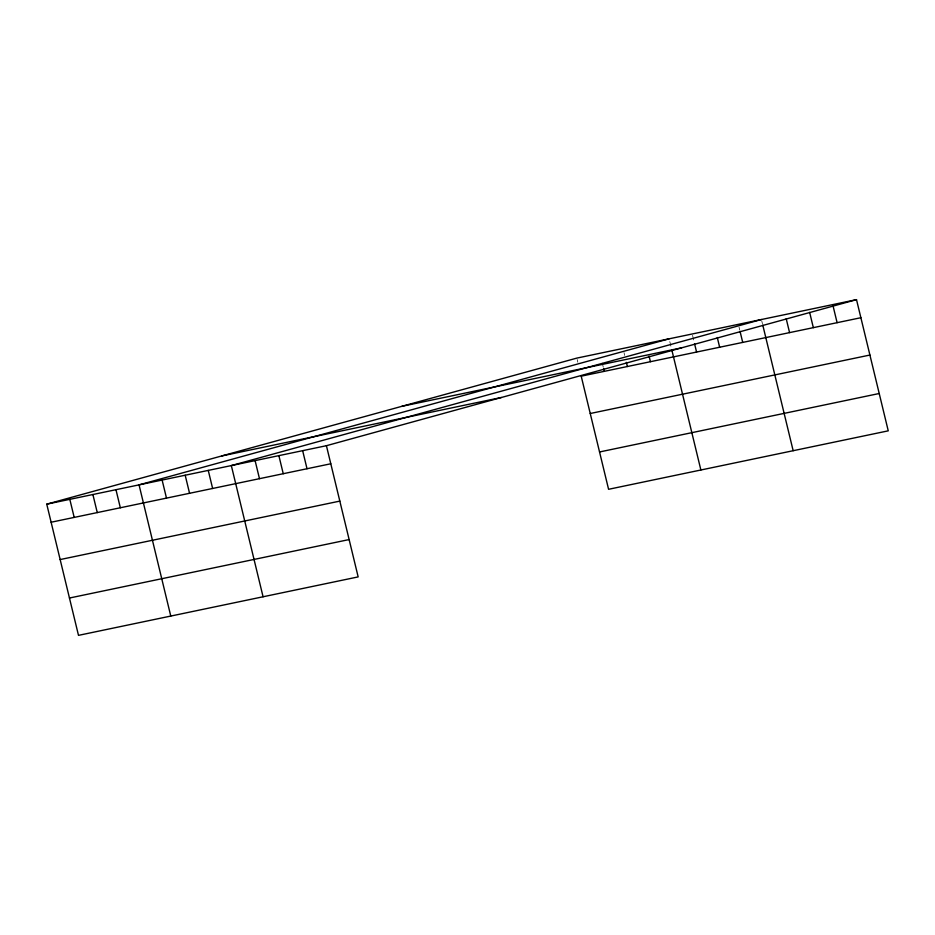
<?xml version="1.0" encoding="UTF-8"?>
<svg xmlns="http://www.w3.org/2000/svg" width="935" height="935" viewBox="0 0 935 935"><rect width="100%" height="100%" fill="white"/><g stroke="black" fill="none" stroke-linecap="round" stroke-linejoin="round"><path stroke-width="0.7" stroke-dasharray="4.67 3.51" d="M761.756 320.904L762.434 323.685M739.024 327.121L739.69 329.903M692.543 335.373L694.226 342.327M669.799 341.591L671.482 348.545M623.996 352.624L624.673 355.405M602.269 363.014L603.274 367.175M577.175 359.496L577.853 362.277"/><path stroke-width="1.4" d="M856.507 299.644L326.42 445.703L358.163 576.895L78.493 635.356L46.75 504.164L576.837 358.105L856.507 299.644L888.25 430.836L608.58 489.297L581.208 376.174L860.878 317.713M669.133 338.809L139.046 484.879L170.778 616.072M761.429 319.513L231.331 465.583L263.074 596.775M401.91 406.304L681.58 347.843M221.677 455.964L501.347 397.504M46.75 504.164L326.42 445.703M51.121 522.233L330.791 463.772M590.242 413.504L869.912 355.043M60.156 559.562L339.826 501.102M599.545 451.967L879.216 393.506M69.459 598.026L349.129 539.565M832.734 304.611L837.106 322.68M809.64 312.36L813.333 327.647M786.206 318.718L789.572 332.615M762.773 325.076L793.16 450.705M740.029 331.294L742.717 342.409M717.297 337.5L719.646 347.236M694.553 343.718L696.575 352.051M671.821 349.924L700.876 470.001M649.089 356.142L650.433 361.705M626.345 362.359L627.362 366.52M603.613 368.565L604.29 371.347M302.648 450.67L307.019 468.739M278.875 455.649L283.247 473.718M255.103 460.616L259.474 478.685M208.26 470.41L212.631 488.479M185.188 475.225L189.56 493.294M162.117 480.052L166.488 498.121M115.963 489.695L120.334 507.763M92.892 494.522L97.263 512.59M69.821 499.348L74.192 517.417"/></g></svg>
